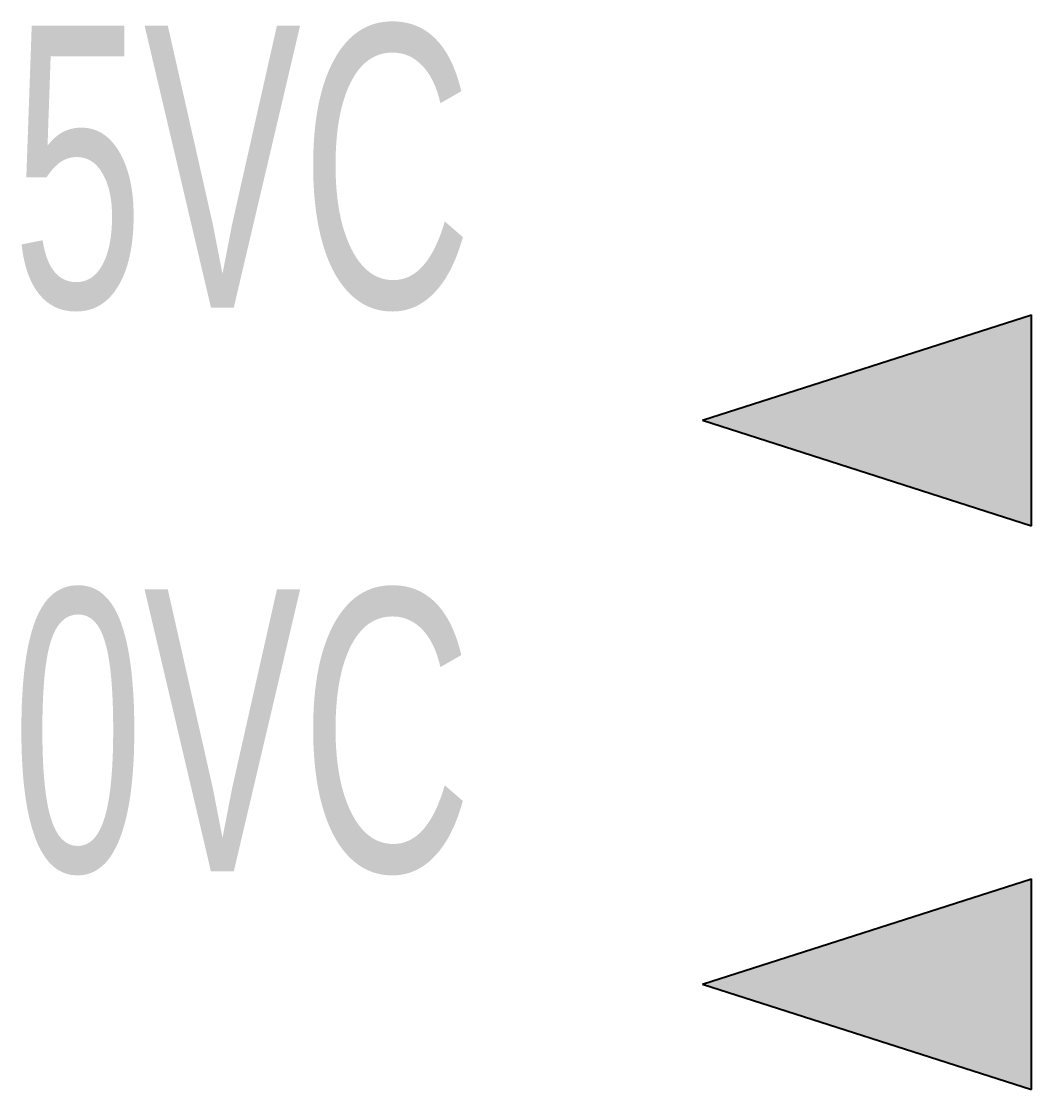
# Model space of a CAD drawing. Header units: millimetres. Extents: x -300 to 54435, y -106 to 60527.
# Drawn here: x 6608.25 to 6617.21, y 3994.85 to 4004.33 of the extents above; entities that cross this region are included whole.
import ezdxf
from ezdxf.enums import TextEntityAlignment as Align

# ---------------------------------------------------------------- set-up
doc = ezdxf.new("R2010")
doc.units = ezdxf.units.MM
doc.layers.add('Dimension', color=3, linetype='Continuous', lineweight=13)
doc.styles.add('样式 8', font='arial.ttf', dxfattribs={"width": 0.6, "height": 2.5})

msp = doc.modelspace()

# ---------------------------------------------------------------- hatches: boundary and pattern name
for points in [[(6614.287, 4000.7893), (6617.2054, 3999.854), (6617.2054, 4001.7245)], [(6614.287, 3995.7893), (6617.2054, 3994.854), (6617.2054, 3996.7245)]]:
    msp.add_hatch(color=256).paths.add_polyline_path(points)

# ---------------------------------------------------------------- linework, layer by layer
for p, q in [((6614.287, 4000.7893), (6617.2054, 4001.7245)), ((6617.2054, 3999.854), (6617.2054, 4001.7245)), ((6614.287, 4000.7893), (6617.2054, 3999.854)), ((6614.287, 3995.7893), (6617.2054, 3996.7245)), ((6617.2054, 3994.854), (6617.2054, 3996.7245)), ((6614.287, 3995.7893), (6617.2054, 3994.854))]:
    msp.add_line(p, q)

# ---------------------------------------------------------------- texts
at = {"layer": 'Dimension', "lineweight": 0, "style": '样式 8', "width": 0.6}
for s, p in [('5VC', (6612.2417, 4001.7893)), ('0VC', (6612.2417, 3996.7893))]:
    msp.add_text(s, height=2.5, dxfattribs=at).set_placement(p, align=Align.RIGHT)

doc.saveas('drawing.dxf')
